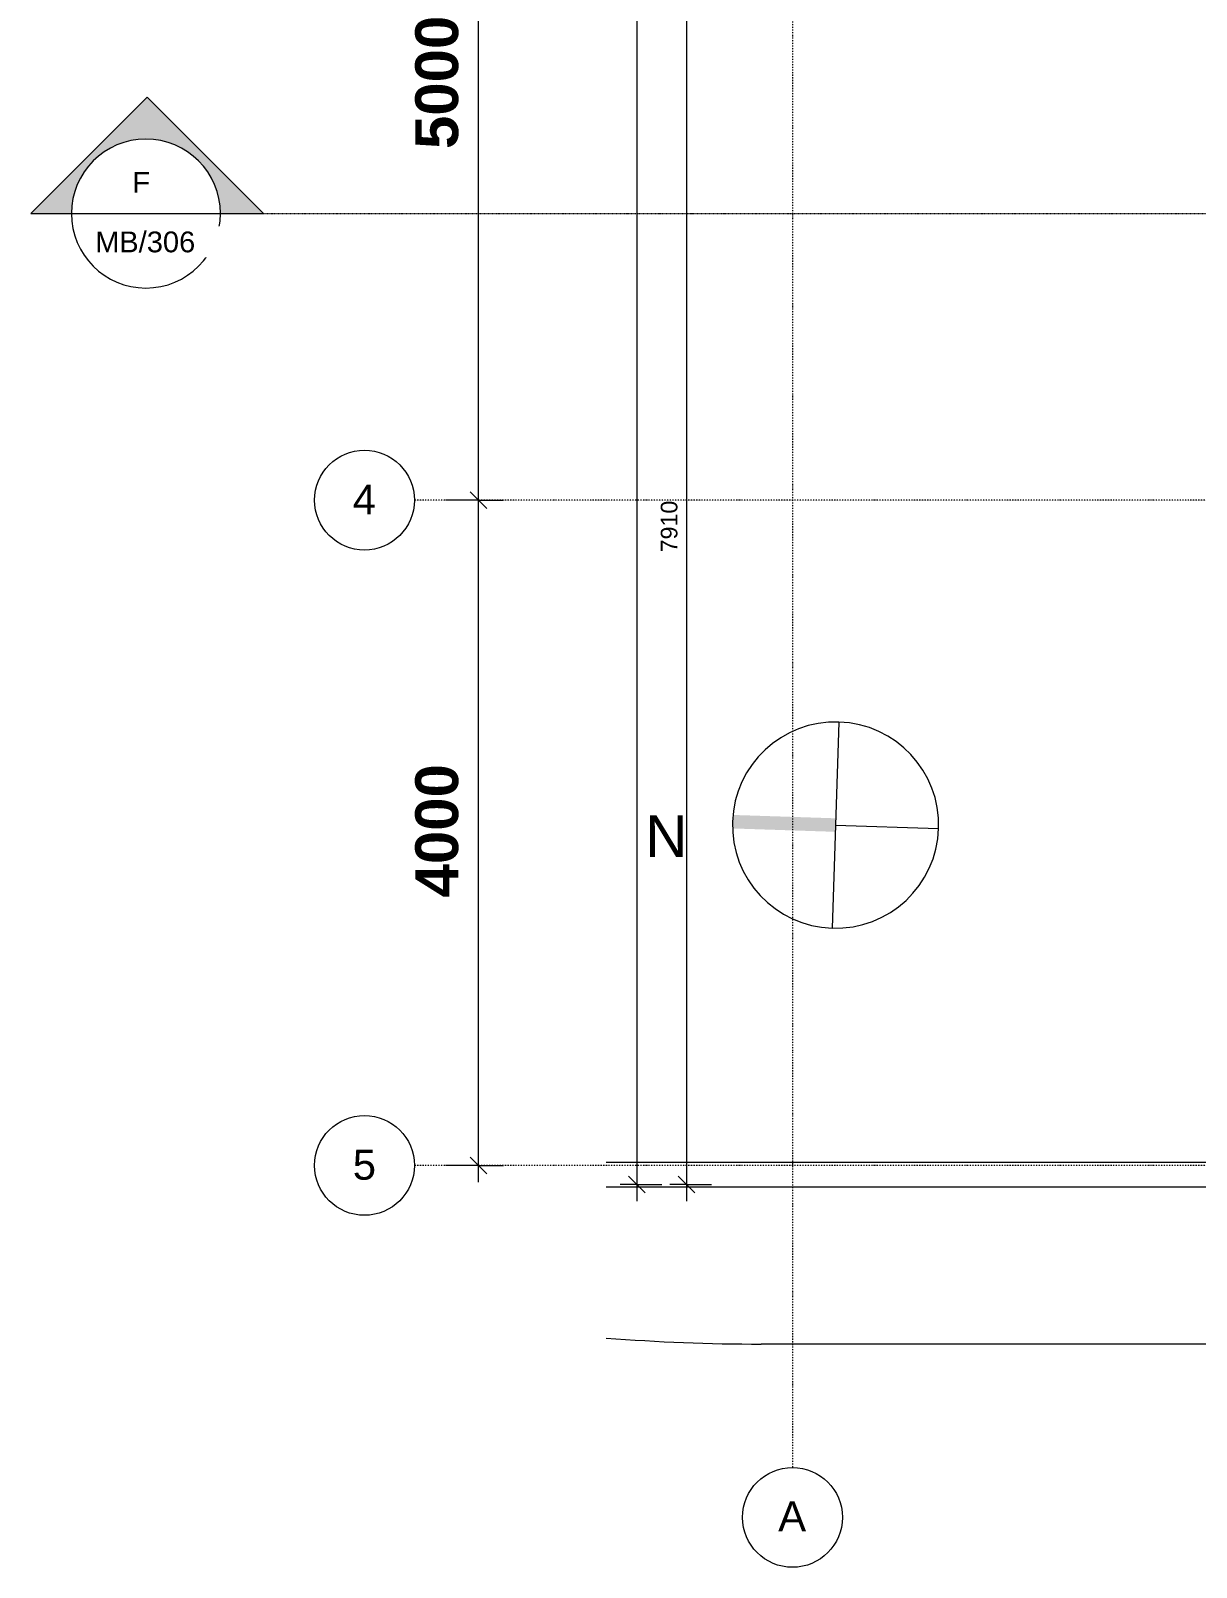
# Model space of a CAD drawing. Header units: millimetres. Extents: x -21051 to 202668, y -15646 to 13691.
# Drawn here: x -21051 to -14043, y -15208 to -5969 of the extents above; entities that cross this region are included whole.
import ezdxf

# ---------------------------------------------------------------- set-up
doc = ezdxf.new("R2010")
doc.units = ezdxf.units.MM
doc.linetypes.add('Dash dot', pattern=[15.875, 6.35, -4.7625, 0, -4.7625])
doc.linetypes.add('TD_Level Line', pattern=[8, 4, -2, 0, -2])
for name, color, linetype, lineweight in [('A-ANNO-DIMS', 211, 'Continuous', 9), ('A-ANNO-DIMS-100', 211, 'Continuous', 9), ('A-ANNO-NOTE', 131, 'Continuous', 9), ('A-FLOR', 192, 'Continuous', 5), ('A-WALL', 113, 'Continuous', 5), ('G-ANNO-SYMB', 111, 'Continuous', 9), ('G-ANNO-TEXT', 231, 'Continuous', 9), ('S-GRID', 1, 'Continuous', 9), ('S-GRID-IDEN', 1, 'Continuous', 9)]:
    doc.layers.add(name, color=color, linetype=linetype, lineweight=lineweight)
doc.layers.get('0').off()
doc.styles.add('Arial', font='arial.ttf', dxfattribs={"height": 250})
doc.styles.add('Arial_1', font='arial.ttf', dxfattribs={"height": 125})
doc.styles.add('Arial_2', font='arial.ttf', dxfattribs={"height": 180})
doc.styles.add('Arial_3', font='arial.ttf', dxfattribs={"height": 100})
doc.styles.add('Arial_B', font='arialbd.ttf', dxfattribs={"height": 257.936508})
doc.dimstyles.new('Arial_1_0', dxfattribs={"dimscale": 304.8, "dimtxt": 102.02594, "dimasz": 0.328084, "dimexe": 0.328084, "dimexo": 0.0625, "dimgap": 0.082021, "dimtad": 1, "dimdec": 0, "dimzin": 0, "dimdsep": 46, "dimtxsty": 'Arial_3', "dimblk1": 'OBLIQUE', "dimblk2": 'OBLIQUE', "dimsah": 1, "dimcen": 0.09, "dimdle": 0.328084, "dimazin": 0, "dimtfac": 1, "dimtdec": 4, "dimtix": 1, "dimtmove": 0, "dimatfit": 3, "dimfxl": 0.492126, "dimfxlon": 1, "dimtvp": 1, "dimtolj": 1, "dimtzin": 0, "dimarcsym": 2})
doc.dimstyles.new('Arial_2_5', dxfattribs={"dimscale": 304.8, "dimtxt": 255.06485, "dimasz": 0.328084, "dimexe": 0.656168, "dimexo": 0.0625, "dimgap": 0.164042, "dimtad": 1, "dimdec": 0, "dimzin": 0, "dimdsep": 46, "dimtxsty": 'Arial_B', "dimblk1": 'OBLIQUE', "dimblk2": 'OBLIQUE', "dimsah": 1, "dimcen": 0.09, "dimdle": 0.328084, "dimazin": 0, "dimtfac": 1, "dimtdec": 4, "dimtix": 1, "dimtmove": 0, "dimatfit": 3, "dimfxl": 0.492126, "dimfxlon": 1, "dimtvp": 1, "dimtolj": 1, "dimtzin": 0, "dimarcsym": 2})

# ---------------------------------------------------------------- blocks, each defined once
blk = doc.blocks.new('Symbol_NorthArrow-Std - _-1171512-00_Ground floor')
at = {"layer": 'A-ANNO-NOTE'}
h = blk.add_hatch(color=256, dxfattribs=at)
edge = h.paths.add_edge_path()
edge.add_line((-0.406, 0), (0.406, 0))
edge.add_line((0.406, 0), (0.406, -6.187))
edge.add_arc((0, 0), 6.2, 266.24305, 273.75695, ccw=False)
edge.add_line((-0.406, -6.187), (-0.406, 0))
for p, q in [((0, 0), (0, 6.2)), ((-6.2, 0), (6.2, 0))]:
    blk.add_line(p, q, dxfattribs=at)
for start, end in [(0, 180), (180, 0)]:
    blk.add_arc((0, 0), 6.2, start, end, dxfattribs=at)
blk = doc.blocks.new('Grid - _-182767-00_Ground floor')
at = {"layer": 'S-GRID-IDEN'}
blk.add_circle((0, 0), 3, dxfattribs=at)
blk = doc.blocks.new('DIMBLOCK1-00_Ground floor')
at = {"layer": 'A-ANNO-DIMS-100', "transparency": 16777216}
for p, q in [((-18358.2, -8791.5), (-18408.2, -8741.5)), ((-18358.2, -8791.5), (-18558.2, -8791.5)), ((-18358.2, -12891.5), (-18358.2, -8791.5)), ((-18358.2, -8791.5), (-18308.2, -8841.5)), ((-18358.2, -8791.5), (-18208.2, -8791.5)), ((-18358.2, -12791.5), (-18408.2, -12741.5)), ((-18358.2, -12791.5), (-18558.2, -12791.5)), ((-18358.2, -12791.5), (-18308.2, -12841.5)), ((-18358.2, -12791.5), (-18208.2, -12791.5))]:
    blk.add_line(p, q, dxfattribs=at)
at = {"layer": 'A-ANNO-DIMS-100', "color": 0, "transparency": 16777216, "insert": (-18739, -11180.2), "char_height": 257.94, "width": 932.809, "attachment_point": 1, "rotation": 90, "line_spacing_factor": 0.941778, "style": 'Arial_B'}
blk.add_mtext('4000', dxfattribs=at)
blk = doc.blocks.new('_Oblique')
at = {"color": 0, "linetype": 'ByBlock', "lineweight": -2}
blk.add_line((-0.5, -0.5), (0.5, 0.5), dxfattribs=at)
blk = doc.blocks.new('DIMBLOCK2-00_Ground floor')
at = {"layer": 'A-ANNO-DIMS-100', "transparency": 16777216}
for p, q in [((-18358.2, -3791.5), (-18408.2, -3741.5)), ((-18358.2, -3791.5), (-18558.2, -3791.5)), ((-18358.2, -8791.5), (-18358.2, -3791.5)), ((-18358.2, -3791.5), (-18308.2, -3841.5)), ((-18358.2, -3791.5), (-18208.2, -3791.5)), ((-18358.2, -8791.5), (-18408.2, -8741.5)), ((-18358.2, -8791.5), (-18558.2, -8791.5)), ((-18358.2, -8791.5), (-18308.2, -8841.5)), ((-18358.2, -8791.5), (-18208.2, -8791.5))]:
    blk.add_line(p, q, dxfattribs=at)
at = {"layer": 'A-ANNO-DIMS-100', "color": 0, "transparency": 16777216, "insert": (-18739, -6680.2), "char_height": 257.94, "width": 932.809, "attachment_point": 1, "rotation": 90, "line_spacing_factor": 0.941778, "style": 'Arial_B'}
blk.add_mtext('5000', dxfattribs=at)
blk = doc.blocks.new('DIMBLOCK234-00_Ground floor')
at = {"layer": 'A-ANNO-DIMS-100', "transparency": 16777216}
for p, q in [((-17108.2, -4996.5), (-17158.2, -4946.5)), ((-17108.2, -4996.5), (-17208.2, -4996.5)), ((-17108.2, -4996.5), (-17108.2, -13006.5)), ((-17108.2, -4996.5), (-17058.2, -5046.5)), ((-17108.2, -4996.5), (-16958.2, -4996.5)), ((-17108.2, -12906.5), (-17208.2, -12906.5)), ((-17108.2, -12906.5), (-17158.2, -12856.5)), ((-17108.2, -12906.5), (-17058.2, -12956.5)), ((-17108.2, -12906.5), (-16958.2, -12906.5))]:
    blk.add_line(p, q, dxfattribs=at)
at = {"layer": 'A-ANNO-DIMS-100', "color": 0, "transparency": 16777216, "insert": (-17263, -9105.4), "char_height": 100, "width": 369.177, "attachment_point": 1, "rotation": 90, "line_spacing_factor": 0.941778, "style": 'Arial_3'}
blk.add_mtext('7910', dxfattribs=at)
blk = doc.blocks.new('DIMBLOCK235-00_Ground floor')
at = {"layer": 'A-ANNO-DIMS-100', "transparency": 16777216}
for p, q in [((-17406.5, 9873.5), (-17456.5, 9923.5)), ((-17406.5, 9973.5), (-17406.5, -13006.5)), ((-17406.5, 9873.5), (-17506.5, 9873.5)), ((-17406.5, 9873.5), (-17356.5, 9823.5)), ((-17406.5, 9873.5), (-17256.5, 9873.5)), ((-17406.5, -12906.5), (-17506.5, -12906.5)), ((-17406.5, -12906.5), (-17456.5, -12856.5)), ((-17406.5, -12906.5), (-17356.5, -12956.5)), ((-17406.5, -12906.5), (-17256.5, -12906.5))]:
    blk.add_line(p, q, dxfattribs=at)
at = {"layer": 'A-ANNO-DIMS-100', "color": 0, "transparency": 16777216, "insert": (-17561.3, -1708.8), "char_height": 100, "width": 461.471, "attachment_point": 1, "rotation": 90, "line_spacing_factor": 0.941778, "style": 'Arial_3'}
blk.add_mtext('22780', dxfattribs=at)
blk = doc.blocks.new('Section - _-1243848-00_Ground floor')
at = {"layer": 'G-ANNO-SYMB'}
h = blk.add_hatch(color=256, dxfattribs=at)
edge = h.paths.add_edge_path()
edge.add_line((-12.925, 0), (-5.927, 6.998))
edge.add_line((-5.927, 6.998), (1.071, 0))
edge.add_line((1.071, 0), (-1.52, 0))
edge.add_arc((-6, 0), 4.48, 0, 180)
edge.add_line((-10.48, 0), (-12.925, 0))
for p, q in [((-5.927, 6.998), (-12.925, 0)), ((1.071, 0), (-5.927, 6.998)), ((-12.925, 0), (-10.48, 0)), ((-1.52, 0), (1.071, 0))]:
    blk.add_line(p, q, dxfattribs=at)
for start, end in [(360, 180), (0, 180), (180, 360)]:
    blk.add_arc((-6, 0), 4.48, start, end, dxfattribs=at)

msp = doc.modelspace()

# ---------------------------------------------------------------- linework, layer by layer
at = {"layer": 'A-FLOR'}
msp.add_line((4749, -13865.7), (-16659.7, -13865.7), dxfattribs=at)
msp.add_arc((-16659.7, -1865.7), 12000, 265.54653, 270, dxfattribs=at)
msp.add_arc((-16659.7, -1865.7), 12000, 265.54653, 270, dxfattribs=at)
at = {"layer": 'A-WALL'}
for p, q in [((-17591.4, -12771.5), (-12636, -12771.5)), ((-12636, -12921.5), (-17591.4, -12921.5))]:
    msp.add_line(p, q, dxfattribs=at)
at = {"layer": 'G-ANNO-SYMB'}
msp.add_line((-20806.3, -7068.1), (-19910.3, -7068.1), dxfattribs=at)
at = {"layer": 'G-ANNO-SYMB', "linetype": 'TD_Level Line', "lineweight": 18}
msp.add_line((-19758.3, -7068.1), (10415, -7068.1), dxfattribs=at)
at = {"layer": 'S-GRID', "linetype": 'Dash dot', "lineweight": 18}
for p, q in [((-16471, 8463.9), (-16471, -12107.9)), ((-16244.3, -8791.5), (-18744.3, -8791.5)), ((8563.8, -8791.5), (-16244.3, -8791.5)), ((-16471, -12107.9), (-16471, -14607.9)), ((-16244.3, -12791.5), (-18744.3, -12791.5)), ((8563.8, -12791.5), (-16244.3, -12791.5))]:
    msp.add_line(p, q, dxfattribs=at)

# ---------------------------------------------------------------- block references
at = {"layer": 'A-ANNO-NOTE', "xscale": 100, "yscale": 100, "zscale": 100, "rotation": 268.1170069598974}
msp.add_blockref('Symbol_NorthArrow-Std - _-1171512-00_Ground floor', (-16212, -10745.2), dxfattribs=at)
at = {"layer": 'G-ANNO-SYMB', "xscale": 99.99999999999994, "yscale": 99.99999999999994, "zscale": 99.99999999999994}
msp.add_blockref('Section - _-1243848-00_Ground floor', (-19758.3, -7068.1), dxfattribs=at)
at = {"layer": 'S-GRID-IDEN', "xscale": 99.99999999999994, "yscale": 99.99999999999994, "zscale": 99.99999999999994}
for p, rotation in [((-19044.3, -8791.5), 90), ((-19044.3, -12791.5), 90), ((-16471, -14907.9), 180)]:
    msp.add_blockref('Grid - _-182767-00_Ground floor', p, dxfattribs=dict(at, rotation=rotation))

# ---------------------------------------------------------------- texts
at = {"layer": 'G-ANNO-TEXT', "color": 7, "insert": (-17355.7, -10686.3), "char_height": 250, "width": 304.641, "attachment_point": 1, "style": 'Arial', "bg_fill": 3, "box_fill_scale": 1.25, "bg_fill_color": 256, "bg_fill_true_color": 13158600, "bg_fill_transparency": 0}
msp.add_mtext('N', dxfattribs=at)

# ---------------------------------------------------------------- dimensions: what is measured, and where the dimension line sits
at = {"layer": 'A-ANNO-DIMS'}
for base, p1, p2, override, picture, middle in [((-18358.2, -3791.5), (-18208.2, -8791.5), (-18208.2, -3791.5), {"dimpost": '<>', "dimfxl": 5000}, 'DIMBLOCK2-00_Ground floor', (-18539.9, -6291.5)), ((-18358.2, -8791.5), (-18208.2, -12791.5), (-18208.2, -8791.5), {"dimpost": '<>', "dimfxl": 4000}, 'DIMBLOCK1-00_Ground floor', (-18539.9, -10791.5))]:
    dim = msp.add_linear_dim(base=base, p1=p1, p2=p2, angle=90, dimstyle='Arial_2_5', override=override, dxfattribs=at)
    dim.commit()
    dim.dimension.update_dxf_attribs({"geometry": picture, "text_midpoint": middle})

# ---------------------------------------------------------------- next in the draw order: texts
at = {"layer": 'G-ANNO-SYMB', "char_height": 125, "attachment_point": 1, "style": 'Arial_1', "bg_fill": 3, "box_fill_scale": 1.25, "bg_fill_color": 256, "bg_fill_true_color": 13158600, "bg_fill_transparency": 0}
for s, insert, width in [('F', (-20440, -6817.9), 136.287), ('MB/306', (-20663.7, -7176.2), 753.586)]:
    msp.add_mtext(s, dxfattribs=dict(at, insert=insert, width=width))
at = {"layer": 'S-GRID-IDEN', "char_height": 180, "attachment_point": 1, "style": 'Arial_2', "bg_fill": 3, "box_fill_scale": 1.25, "bg_fill_color": 256, "bg_fill_true_color": 13158600, "bg_fill_transparency": 0}
for s, insert, width in [('4', (-19114.8, -8697.5), 168.354), ('5', (-19114.8, -12697.5), 168.354), ('A', (-16556.9, -14811.2), 200.422)]:
    msp.add_mtext(s, dxfattribs=dict(at, insert=insert, width=width))

# ---------------------------------------------------------------- next in the draw order: dimensions: what is measured, and where the dimension line sits
at = {"layer": 'A-ANNO-DIMS'}
for base, p1, p2, override, picture, middle in [((-17406.5, -12906.5), (-17256.5, 9873.5), (-17256.5, -12906.5), {"dimpost": '<>', "dimfxl": 22780}, 'DIMBLOCK235-00_Ground floor', (-17482.5, -1516.5)), ((-17108.2, -12906.5), (-16958.2, -4996.5), (-16958.2, -12906.5), {"dimpost": '<>', "dimfxl": 7910}, 'DIMBLOCK234-00_Ground floor', (-17184.3, -8951.5))]:
    dim = msp.add_linear_dim(base=base, p1=p1, p2=p2, angle=90, dimstyle='Arial_1_0', override=override, dxfattribs=at)
    dim.commit()
    dim.dimension.update_dxf_attribs({"geometry": picture, "text_midpoint": middle})

doc.saveas('drawing.dxf')
